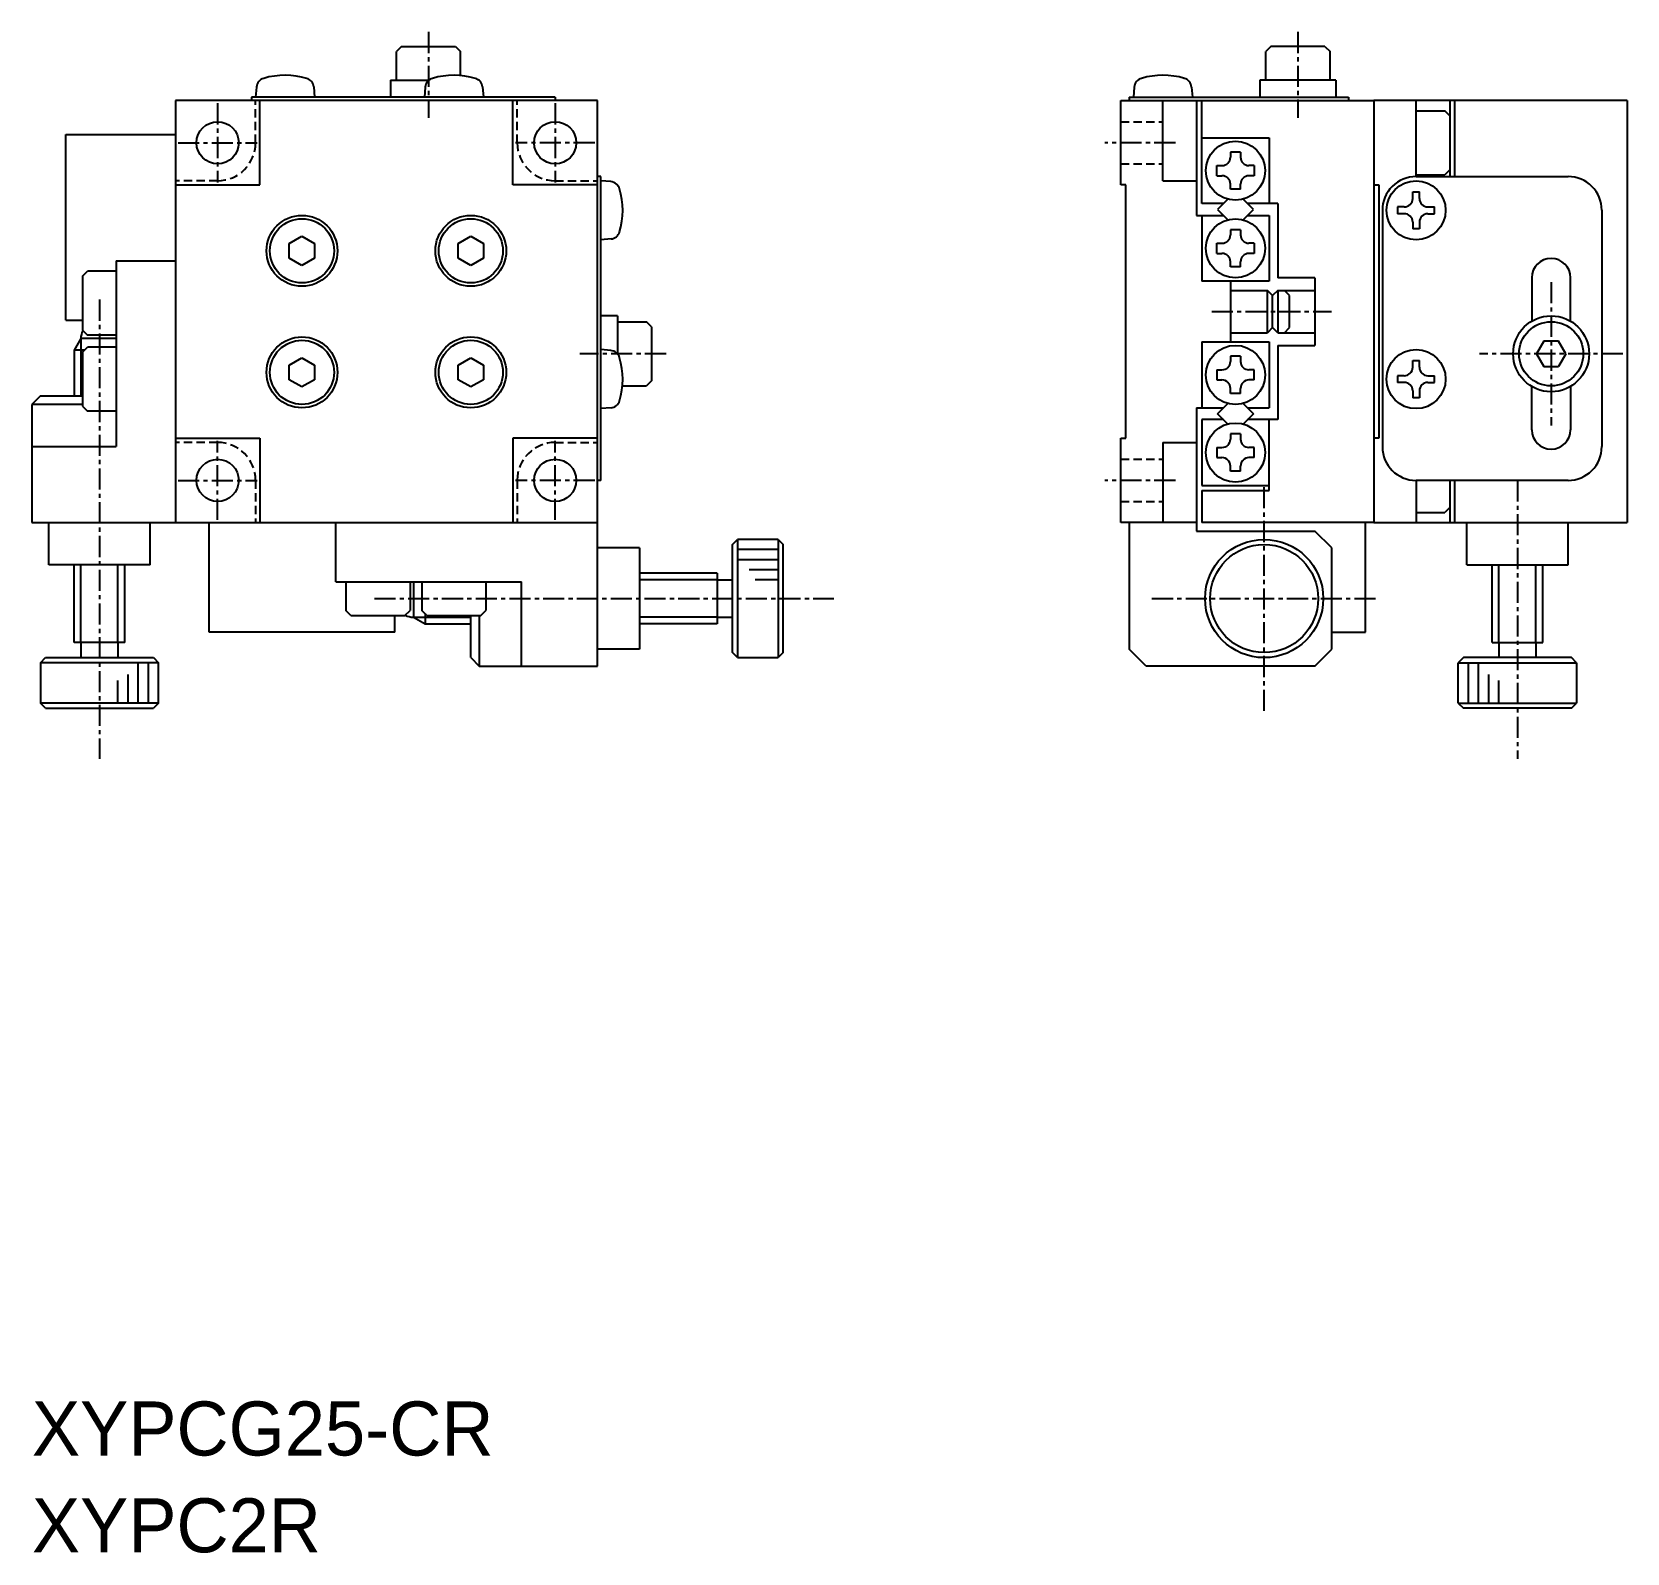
# Model space of a CAD drawing. Extents: x 1558 to 1759, y 134 to 274.
# Drawn here: x 1557.6 to 1652.1, y 134.7 to 224.8 of the extents above; entities that cross this region are included whole.
import ezdxf

# ---------------------------------------------------------------- set-up
doc = ezdxf.new("R2010")
doc.units = 0
doc.linetypes.add('CENTER', pattern=[2, 1.25, -0.25, 0.25, -0.25])
doc.linetypes.add('DASHED', pattern=[0.75, 0.5, -0.25])
doc.layers.get('0').update_dxf_attribs({"linetype": 'CONTINUOUS'})
doc.layers.add('CENTER', color=1, linetype='CENTER')

msp = doc.modelspace()

# ---------------------------------------------------------------- linework, layer by layer
at = {"color": 7, "linetype": 'CONTINUOUS'}
for p, q in [((1579.482, 223.953), (1579.182, 223.653)), ((1579.182, 221.953), (1579.182, 223.653)), ((1579.482, 223.953), (1582.682, 223.953)), ((1582.682, 223.953), (1582.982, 223.653)), ((1582.982, 222.235), (1582.982, 223.653)), ((1630.983, 223.953), (1630.683, 223.653)), ((1630.683, 221.953), (1630.683, 223.653)), ((1634.183, 223.953), (1630.983, 223.953)), ((1634.183, 223.953), (1634.483, 223.653)), ((1634.483, 221.953), (1634.483, 223.653)), ((1570.885, 221.547), (1570.833, 220.953)), ((1574.28, 221.561), (1574.333, 220.953)), ((1578.833, 221.953), (1578.833, 220.953)), ((1578.833, 221.953), (1581.095, 221.953)), ((1580.885, 221.547), (1580.833, 220.953)), ((1584.28, 221.561), (1584.333, 220.953)), ((1622.885, 221.546), (1622.833, 220.953)), ((1626.282, 221.546), (1626.333, 220.953)), ((1634.833, 221.953), (1630.333, 221.953)), ((1630.333, 221.953), (1630.333, 220.953)), ((1634.833, 221.953), (1634.833, 220.953)), ((1591.083, 220.753), (1566.083, 220.753)), ((1566.083, 220.753), (1566.083, 195.753)), ((1570.583, 220.953), (1570.583, 220.753)), ((1588.583, 220.953), (1570.583, 220.953)), ((1571.083, 215.753), (1571.083, 220.753)), ((1586.083, 215.753), (1586.083, 220.753)), ((1588.583, 220.953), (1588.583, 220.753)), ((1591.083, 187.253), (1591.083, 220.753)), ((1622.083, 220.753), (1637.083, 220.753)), ((1622.083, 215.753), (1622.083, 220.753)), ((1622.583, 220.953), (1622.583, 220.753)), ((1622.583, 220.953), (1635.583, 220.953)), ((1624.583, 216.003), (1624.583, 220.753)), ((1626.583, 220.753), (1626.583, 213.953)), ((1626.883, 214.653), (1626.883, 220.753)), ((1635.583, 220.953), (1635.583, 220.753)), ((1637.083, 220.753), (1637.083, 215.753)), ((1652.083, 220.753), (1637.083, 220.753)), ((1637.083, 220.753), (1637.083, 195.753)), ((1639.583, 216.253), (1639.583, 220.753)), ((1641.583, 220.753), (1641.583, 216.253)), ((1641.883, 216.253), (1641.883, 220.753)), ((1652.083, 220.753), (1652.083, 195.753)), ((1639.583, 220.153), (1641.283, 220.153)), ((1641.583, 219.853), (1641.283, 220.153)), ((1559.583, 207.753), (1559.583, 218.753)), ((1559.583, 218.753), (1566.083, 218.753)), ((1626.883, 218.553), (1630.883, 218.553)), ((1630.883, 218.553), (1630.883, 214.653)), ((1629.183, 217.703), (1628.583, 217.703)), ((1628.583, 217.703), (1628.583, 217.403)), ((1629.183, 217.703), (1629.183, 217.403)), ((1627.783, 216.903), (1628.083, 216.903)), ((1627.783, 216.303), (1627.783, 216.903)), ((1629.983, 216.903), (1629.683, 216.903)), ((1629.983, 216.903), (1629.983, 216.303)), ((1641.583, 216.653), (1641.283, 216.353)), ((1566.083, 215.753), (1571.083, 215.753)), ((1591.083, 215.753), (1586.083, 215.753)), ((1591.283, 216.253), (1591.083, 216.253)), ((1591.283, 198.253), (1591.283, 216.253)), ((1591.877, 215.951), (1591.283, 216.003)), ((1622.383, 215.753), (1622.083, 215.753)), ((1622.383, 200.753), (1622.383, 215.753)), ((1624.583, 216.003), (1626.583, 216.003)), ((1627.783, 216.303), (1628.083, 216.303)), ((1628.583, 215.503), (1628.583, 215.803)), ((1629.183, 215.503), (1628.583, 215.503)), ((1629.183, 215.503), (1629.183, 215.803)), ((1629.983, 216.303), (1629.683, 216.303)), ((1637.083, 215.753), (1637.383, 215.753)), ((1637.383, 215.753), (1637.383, 200.753)), ((1639.583, 216.353), (1641.283, 216.353)), ((1639.583, 216.253), (1648.583, 216.253)), ((1628.172, 214.653), (1626.883, 214.653)), ((1628.431, 214.912), (1627.822, 214.303)), ((1629.943, 214.303), (1629.334, 214.912)), ((1631.383, 214.653), (1629.593, 214.653)), ((1631.383, 214.653), (1631.383, 210.253)), ((1639.383, 214.954), (1639.382, 215.354)), ((1639.382, 215.354), (1639.783, 215.354)), ((1639.783, 214.954), (1639.783, 215.354)), ((1626.583, 213.953), (1628.172, 213.953)), ((1626.883, 213.953), (1626.883, 210.053)), ((1627.822, 214.303), (1628.431, 213.694)), ((1629.334, 213.694), (1629.943, 214.303)), ((1629.593, 213.953), (1630.883, 213.953)), ((1630.883, 213.953), (1630.883, 210.053)), ((1637.583, 214.253), (1637.583, 200.234)), ((1638.482, 214.454), (1638.482, 214.053)), ((1638.882, 214.454), (1638.482, 214.454)), ((1638.882, 214.054), (1638.483, 214.053)), ((1640.283, 214.453), (1640.682, 214.454)), ((1640.283, 214.053), (1640.683, 214.053)), ((1640.683, 214.053), (1640.683, 214.454)), ((1650.583, 214.253), (1650.583, 200.253)), ((1572.833, 212.286), (1573.583, 212.719)), ((1573.583, 212.719), (1574.333, 212.286)), ((1582.833, 212.286), (1583.583, 212.719)), ((1583.583, 212.719), (1584.333, 212.286)), ((1629.183, 213.103), (1628.583, 213.103)), ((1628.583, 213.103), (1628.583, 212.803)), ((1629.183, 213.103), (1629.183, 212.803)), ((1639.382, 213.553), (1639.382, 213.153)), ((1639.783, 213.153), (1639.382, 213.153)), ((1639.782, 213.553), (1639.783, 213.153)), ((1572.833, 211.42), (1572.833, 212.286)), ((1574.333, 212.286), (1574.333, 211.42)), ((1582.833, 211.42), (1582.833, 212.286)), ((1584.333, 212.286), (1584.333, 211.42)), ((1591.89, 212.556), (1591.283, 212.503)), ((1627.783, 212.303), (1628.083, 212.303)), ((1627.783, 211.703), (1627.783, 212.303)), ((1627.783, 211.703), (1628.083, 211.703)), ((1629.983, 212.303), (1629.683, 212.303)), ((1629.983, 211.703), (1629.683, 211.703)), ((1629.983, 212.303), (1629.983, 211.703)), ((1562.583, 211.253), (1562.583, 200.253)), ((1562.583, 211.253), (1566.083, 211.253)), ((1573.583, 210.987), (1572.833, 211.42)), ((1574.333, 211.42), (1573.583, 210.987)), ((1583.583, 210.987), (1582.833, 211.42)), ((1584.333, 211.42), (1583.583, 210.987)), ((1628.583, 210.903), (1628.583, 211.203)), ((1629.183, 210.903), (1628.583, 210.903)), ((1629.183, 210.903), (1629.183, 211.203)), ((1560.583, 210.353), (1560.883, 210.653)), ((1560.583, 210.353), (1560.583, 207.153)), ((1562.583, 210.653), (1560.883, 210.653)), ((1630.883, 210.053), (1626.883, 210.053)), ((1628.583, 210.053), (1628.583, 206.453)), ((1633.583, 210.253), (1631.383, 210.253)), ((1633.583, 210.253), (1633.583, 206.253)), ((1646.433, 210.253), (1646.433, 207.687)), ((1648.733, 207.687), (1648.733, 210.253)), ((1628.583, 209.503), (1630.783, 209.503)), ((1630.783, 207.003), (1630.783, 209.503)), ((1631.083, 209.203), (1630.783, 209.503)), ((1631.383, 209.503), (1631.083, 209.203)), ((1631.083, 207.303), (1631.083, 209.203)), ((1631.383, 209.503), (1631.383, 207.003)), ((1631.383, 209.503), (1633.583, 209.503)), ((1632.083, 209.203), (1631.783, 209.503)), ((1632.083, 207.303), (1632.083, 209.203)), ((1592.283, 208.003), (1591.283, 208.003)), ((1592.283, 208.003), (1592.283, 205.741)), ((1559.583, 207.753), (1560.583, 207.753)), ((1560.583, 207.153), (1560.883, 206.853)), ((1592.283, 207.654), (1593.983, 207.654)), ((1594.283, 207.354), (1593.983, 207.654)), ((1594.283, 207.354), (1594.283, 204.154)), ((1628.583, 207.003), (1630.783, 207.003)), ((1631.083, 207.303), (1630.783, 207.003)), ((1631.383, 207.003), (1631.083, 207.303)), ((1631.383, 207.003), (1633.583, 207.003)), ((1631.783, 207.003), (1632.083, 207.303)), ((1560.483, 206.653), (1560.083, 205.96)), ((1562.583, 206.653), (1560.483, 206.653)), ((1560.583, 205.853), (1560.883, 206.153)), ((1562.583, 206.853), (1560.883, 206.853)), ((1562.583, 206.153), (1560.883, 206.153)), ((1626.883, 206.453), (1626.883, 202.553)), ((1626.883, 206.453), (1630.883, 206.453)), ((1630.883, 206.453), (1630.883, 202.553)), ((1631.383, 206.253), (1631.383, 201.853)), ((1631.383, 206.253), (1633.583, 206.253)), ((1647.15, 206.503), (1646.717, 205.753)), ((1648.016, 206.503), (1647.15, 206.503)), ((1648.449, 205.753), (1648.016, 206.503)), ((1560.69, 205.96), (1560.083, 205.96)), ((1560.083, 205.96), (1560.083, 203.253)), ((1560.583, 205.853), (1560.583, 202.653)), ((1572.833, 205.086), (1573.583, 205.519)), ((1572.833, 204.22), (1572.833, 205.086)), ((1573.583, 205.519), (1574.333, 205.086)), ((1574.333, 205.086), (1574.333, 204.22)), ((1582.833, 205.086), (1583.583, 205.519)), ((1582.833, 204.22), (1582.833, 205.086)), ((1583.583, 205.519), (1584.333, 205.086)), ((1584.333, 205.086), (1584.333, 204.22)), ((1591.877, 205.951), (1591.283, 206.003)), ((1629.183, 205.603), (1628.583, 205.603)), ((1628.583, 205.603), (1628.583, 205.303)), ((1629.183, 205.603), (1629.183, 205.303)), ((1639.383, 204.954), (1639.382, 205.354)), ((1639.382, 205.354), (1639.783, 205.354)), ((1639.783, 204.954), (1639.783, 205.354)), ((1646.717, 205.753), (1647.15, 205.003)), ((1648.449, 205.753), (1648.016, 205.003)), ((1573.583, 203.787), (1572.833, 204.22)), ((1574.333, 204.22), (1573.583, 203.787)), ((1583.583, 203.787), (1582.833, 204.22)), ((1584.333, 204.22), (1583.583, 203.787)), ((1594.283, 204.154), (1593.983, 203.854)), ((1627.783, 204.803), (1628.083, 204.803)), ((1627.783, 204.803), (1627.783, 204.203)), ((1627.783, 204.203), (1628.083, 204.203)), ((1629.983, 204.803), (1629.683, 204.803)), ((1629.983, 204.203), (1629.683, 204.203)), ((1629.983, 204.203), (1629.983, 204.803)), ((1638.482, 204.454), (1638.482, 204.053)), ((1638.882, 204.454), (1638.482, 204.454)), ((1640.283, 204.453), (1640.682, 204.454)), ((1640.683, 204.053), (1640.683, 204.454)), ((1647.15, 205.003), (1648.016, 205.003)), ((1558.083, 203.253), (1557.583, 202.753)), ((1558.083, 203.253), (1560.583, 203.253)), ((1592.565, 203.854), (1593.983, 203.854)), ((1628.583, 203.403), (1628.583, 203.703)), ((1629.183, 203.403), (1628.583, 203.403)), ((1629.183, 203.403), (1629.183, 203.703)), ((1638.882, 204.054), (1638.483, 204.053)), ((1639.382, 203.553), (1639.382, 203.153)), ((1639.782, 203.553), (1639.783, 203.153)), ((1640.283, 204.053), (1640.683, 204.053)), ((1646.433, 201.253), (1646.433, 203.819)), ((1648.733, 203.819), (1648.733, 201.253)), ((1557.583, 202.753), (1557.583, 200.253)), ((1560.583, 202.653), (1560.883, 202.353)), ((1562.583, 202.353), (1560.883, 202.353)), ((1591.89, 202.556), (1591.283, 202.503)), ((1626.583, 202.553), (1628.172, 202.553)), ((1626.583, 202.553), (1626.583, 195.253)), ((1627.822, 202.203), (1628.431, 202.812)), ((1629.334, 202.812), (1629.943, 202.203)), ((1629.593, 202.553), (1630.883, 202.553)), ((1639.783, 203.153), (1639.382, 203.153)), ((1628.172, 201.853), (1626.883, 201.853)), ((1626.883, 201.853), (1626.883, 197.953)), ((1628.431, 201.594), (1627.822, 202.203)), ((1629.943, 202.203), (1629.334, 201.594)), ((1631.383, 201.853), (1629.593, 201.853)), ((1630.883, 197.653), (1630.883, 201.853)), ((1566.083, 200.753), (1571.083, 200.753)), ((1571.083, 200.753), (1571.083, 195.753)), ((1591.083, 200.753), (1586.083, 200.753)), ((1586.083, 200.753), (1586.083, 195.753)), ((1622.083, 200.753), (1622.383, 200.753)), ((1622.083, 195.753), (1622.083, 200.753)), ((1624.583, 200.503), (1626.583, 200.503)), ((1624.583, 200.503), (1624.583, 195.753)), ((1629.183, 201.003), (1628.583, 201.003)), ((1628.583, 201.003), (1628.583, 200.703)), ((1629.183, 201.003), (1629.183, 200.703)), ((1637.083, 200.753), (1637.083, 195.753)), ((1637.383, 200.753), (1637.083, 200.753)), ((1557.583, 200.253), (1562.583, 200.253)), ((1557.583, 200.253), (1557.583, 195.753)), ((1627.783, 200.203), (1628.083, 200.203)), ((1627.783, 200.203), (1627.783, 199.603)), ((1627.783, 199.603), (1628.083, 199.603)), ((1629.983, 200.203), (1629.683, 200.203)), ((1629.983, 199.603), (1629.683, 199.603)), ((1629.983, 199.603), (1629.983, 200.203)), ((1628.583, 198.803), (1628.583, 199.103)), ((1629.183, 198.803), (1628.583, 198.803)), ((1629.183, 198.803), (1629.183, 199.103)), ((1591.283, 198.253), (1591.083, 198.253)), ((1626.883, 197.953), (1630.883, 197.953)), ((1626.883, 197.653), (1630.883, 197.653)), ((1626.883, 197.653), (1626.883, 195.753)), ((1648.583, 198.253), (1639.583, 198.253)), ((1639.583, 198.253), (1639.583, 195.753)), ((1641.583, 198.253), (1641.583, 195.753)), ((1641.883, 195.753), (1641.883, 198.253)), ((1641.583, 196.653), (1641.283, 196.353)), ((1557.583, 195.753), (1566.083, 195.753)), ((1558.583, 193.253), (1558.583, 195.753)), ((1564.583, 193.253), (1564.583, 195.753)), ((1566.083, 195.753), (1591.083, 195.753)), ((1568.083, 189.253), (1568.083, 195.753)), ((1575.583, 192.253), (1575.583, 195.753)), ((1626.583, 195.753), (1622.083, 195.753)), ((1622.583, 195.753), (1622.583, 188.253)), ((1637.083, 195.753), (1626.883, 195.753)), ((1636.583, 189.253), (1636.583, 195.753)), ((1637.083, 195.753), (1652.083, 195.753)), ((1639.583, 196.353), (1641.283, 196.353)), ((1642.583, 193.253), (1642.583, 195.753)), ((1648.583, 193.253), (1648.583, 195.753)), ((1599.083, 194.453), (1599.383, 194.753)), ((1601.783, 194.753), (1599.383, 194.753)), ((1601.783, 194.753), (1602.083, 194.453)), ((1626.583, 195.253), (1633.583, 195.253)), ((1634.583, 194.253), (1633.583, 195.253)), ((1593.583, 194.253), (1591.083, 194.253)), ((1593.583, 194.253), (1593.583, 188.253)), ((1599.083, 188.053), (1599.083, 194.453)), ((1602.083, 188.053), (1602.083, 194.453)), ((1634.583, 188.253), (1634.583, 194.253)), ((1564.583, 193.253), (1558.583, 193.253)), ((1560.083, 188.653), (1560.083, 193.253)), ((1563.083, 188.653), (1563.083, 193.253)), ((1642.583, 193.253), (1648.583, 193.253)), ((1644.083, 188.653), (1644.083, 193.253)), ((1647.083, 188.653), (1647.083, 193.253)), ((1575.583, 192.253), (1586.583, 192.253)), ((1576.183, 192.253), (1576.183, 190.553)), ((1579.983, 192.253), (1579.983, 190.553)), ((1580.183, 192.253), (1580.183, 190.153)), ((1580.683, 192.253), (1580.683, 190.553)), ((1584.483, 192.253), (1584.483, 190.553)), ((1586.583, 187.253), (1586.583, 192.253)), ((1598.183, 192.753), (1593.583, 192.753)), ((1598.183, 192.753), (1598.183, 189.753)), ((1598.183, 192.353), (1599.083, 192.353)), ((1576.483, 190.253), (1576.183, 190.553)), ((1576.483, 190.253), (1579.683, 190.253)), ((1579.083, 189.253), (1579.083, 190.253)), ((1579.683, 190.253), (1579.983, 190.553)), ((1580.183, 190.153), (1580.876, 189.753)), ((1580.983, 190.253), (1580.683, 190.553)), ((1580.876, 190.36), (1580.876, 189.753)), ((1580.983, 190.253), (1584.183, 190.253)), ((1583.583, 187.753), (1583.583, 190.253)), ((1584.183, 190.253), (1584.483, 190.553)), ((1598.183, 190.153), (1599.083, 190.153)), ((1579.083, 189.253), (1568.083, 189.253)), ((1580.876, 189.753), (1583.583, 189.753)), ((1598.183, 189.753), (1593.583, 189.753)), ((1634.583, 189.253), (1636.583, 189.253)), ((1563.083, 188.653), (1560.083, 188.653)), ((1560.483, 188.653), (1560.483, 187.753)), ((1562.683, 188.653), (1562.683, 187.753)), ((1593.583, 188.253), (1591.083, 188.253)), ((1623.583, 187.253), (1622.583, 188.253)), ((1633.583, 187.253), (1634.583, 188.253)), ((1644.083, 188.653), (1647.083, 188.653)), ((1644.483, 188.653), (1644.483, 187.753)), ((1646.683, 188.653), (1646.683, 187.753)), ((1558.083, 187.453), (1558.383, 187.753)), ((1558.083, 187.453), (1558.083, 185.053)), ((1558.383, 187.753), (1564.783, 187.753)), ((1564.783, 187.753), (1565.083, 187.453)), ((1565.083, 185.053), (1565.083, 187.453)), ((1583.583, 187.753), (1584.083, 187.253)), ((1584.083, 187.253), (1586.583, 187.253)), ((1586.583, 187.253), (1591.083, 187.253)), ((1599.383, 187.753), (1599.083, 188.053)), ((1599.383, 187.753), (1601.783, 187.753)), ((1602.083, 188.053), (1601.783, 187.753)), ((1633.583, 187.253), (1623.583, 187.253)), ((1642.383, 187.753), (1642.083, 187.453)), ((1642.083, 185.053), (1642.083, 187.453)), ((1648.783, 187.753), (1642.383, 187.753)), ((1649.083, 187.453), (1648.783, 187.753)), ((1649.083, 187.453), (1649.083, 185.053)), ((1558.383, 184.753), (1558.083, 185.053)), ((1558.383, 184.753), (1564.783, 184.753)), ((1565.083, 185.053), (1564.783, 184.753)), ((1642.083, 185.053), (1642.383, 184.753)), ((1648.783, 184.753), (1642.383, 184.753)), ((1648.783, 184.753), (1649.083, 185.053))]:
    msp.add_line(p, q, dxfattribs=at)
at = {"color": 3, "linetype": 'DASHED'}
for p, q in [((1570.833, 218.253), (1570.833, 220.753)), ((1586.333, 218.253), (1586.333, 220.753)), ((1622.083, 219.503), (1624.583, 219.503)), ((1622.083, 217.003), (1624.583, 217.003)), ((1568.583, 216.003), (1566.083, 216.003)), ((1588.583, 216.003), (1591.083, 216.003)), ((1568.583, 200.503), (1566.083, 200.503)), ((1588.583, 200.503), (1591.083, 200.503)), ((1622.083, 199.503), (1624.583, 199.503)), ((1570.833, 198.253), (1570.833, 195.753)), ((1586.333, 198.253), (1586.333, 195.753)), ((1622.083, 197.003), (1624.583, 197.003))]:
    msp.add_line(p, q, dxfattribs=at)
at = {"color": 3, "linetype": 'CONTINUOUS'}
for p, q in [((1560.483, 206.653), (1560.483, 203.253)), ((1560.583, 202.753), (1557.583, 202.753)), ((1599.383, 194.753), (1599.383, 187.753)), ((1601.783, 194.753), (1601.783, 187.753)), ((1601.783, 194.153), (1599.383, 194.153)), ((1560.483, 188.653), (1560.483, 193.253)), ((1562.683, 188.653), (1562.683, 193.253)), ((1601.783, 193.553), (1599.383, 193.553)), ((1601.783, 192.953), (1600.083, 192.953)), ((1644.483, 188.653), (1644.483, 193.253)), ((1646.683, 188.653), (1646.683, 193.253)), ((1598.183, 192.353), (1593.583, 192.353)), ((1601.783, 192.353), (1600.433, 192.353)), ((1580.183, 190.153), (1583.583, 190.153)), ((1584.083, 190.253), (1584.083, 187.253)), ((1598.183, 190.153), (1593.583, 190.153)), ((1565.083, 187.453), (1558.083, 187.453)), ((1563.883, 185.053), (1563.883, 187.453)), ((1564.483, 185.053), (1564.483, 187.453)), ((1642.083, 187.453), (1649.083, 187.453)), ((1642.683, 185.053), (1642.683, 187.453)), ((1643.283, 185.053), (1643.283, 187.453)), ((1562.683, 185.053), (1562.683, 186.403)), ((1563.283, 185.053), (1563.283, 186.753)), ((1643.883, 185.053), (1643.883, 186.753)), ((1644.483, 185.053), (1644.483, 186.403)), ((1565.083, 185.053), (1558.083, 185.053)), ((1642.083, 185.053), (1649.083, 185.053))]:
    msp.add_line(p, q, dxfattribs=at)
at = {"color": 7, "linetype": 'CONTINUOUS'}
for centre, radius in [((1568.583, 218.253), 1.25), ((1588.583, 218.253), 1.25), ((1628.883, 216.603), 1.75), ((1639.583, 214.253), 1.75), ((1573.583, 211.853), 2.1), ((1573.583, 211.853), 1.9), ((1583.583, 211.853), 2.1), ((1583.583, 211.853), 1.9), ((1628.883, 212.003), 1.75), ((1647.583, 205.753), 2.25), ((1647.583, 205.753), 1.9), ((1573.583, 204.653), 2.1), ((1573.583, 204.653), 1.9), ((1583.583, 204.653), 2.1), ((1583.583, 204.653), 1.9), ((1628.883, 204.503), 1.75), ((1639.583, 204.253), 1.75), ((1628.883, 199.903), 1.75), ((1568.583, 198.253), 1.25), ((1588.583, 198.253), 1.25), ((1630.583, 191.253), 3.5), ((1630.583, 191.253), 3.2)]:
    msp.add_circle(centre, radius, dxfattribs=at)
for centre, radius, start, end in [((1572.583, 217.753), 4.5, 73.41272, 106.38769), ((1582.583, 217.753), 4.5, 73.41272, 106.38769), ((1624.584, 217.753), 4.5, 73.607, 106.393), ((1571.483, 221.495), 0.6, 106.38769, 175), ((1573.702, 221.51), 0.58, 5, 73.41272), ((1581.483, 221.495), 0.6, 106.38769, 175), ((1583.702, 221.51), 0.58, 5, 73.41272), ((1623.483, 221.494), 0.6, 106.352, 175.03), ((1625.684, 221.494), 0.6, 4.97, 73.648), ((1628.083, 217.403), 0.5, 270, 0), ((1629.683, 217.403), 0.5, 180, 270), ((1591.824, 215.354), 0.6, 16.38769, 85), ((1588.083, 214.253), 4.5, 343.41272, 16.38769), ((1628.083, 215.803), 0.5, 0, 90), ((1629.683, 215.803), 0.5, 90, 180), ((1639.583, 214.253), 2, 90, 180.00048), ((1648.583, 214.253), 2, 0, 90), ((1638.883, 214.954), 0.5, 270, 0), ((1640.283, 214.953), 0.5, 180, 270), ((1638.882, 213.554), 0.5, 0, 90), ((1640.282, 213.553), 0.5, 90, 180), ((1591.84, 213.134), 0.58, 275, 343.41272), ((1628.083, 212.803), 0.5, 270, 0), ((1629.683, 212.803), 0.5, 180, 270), ((1628.083, 211.203), 0.5, 0, 90), ((1629.683, 211.203), 0.5, 90, 180), ((1647.583, 210.253), 1.15, 0, 180), ((1561.583, 206.653), 1.1, 153.74831, 180), ((1591.824, 205.354), 0.6, 16.38769, 85), ((1588.083, 204.253), 4.5, 343.41272, 16.38769), ((1628.083, 205.303), 0.5, 270, 0), ((1629.683, 205.303), 0.5, 180, 270), ((1628.083, 203.703), 0.5, 0, 90), ((1629.683, 203.703), 0.5, 90, 180), ((1638.883, 204.954), 0.5, 270, 0), ((1640.283, 204.953), 0.5, 180, 270), ((1638.882, 203.554), 0.5, 0, 90), ((1640.282, 203.553), 0.5, 90, 180), ((1591.84, 203.134), 0.58, 275, 343.41272), ((1628.083, 200.703), 0.5, 270, 0), ((1629.683, 200.703), 0.5, 180, 270), ((1647.583, 201.253), 1.15, 180, 0), ((1628.083, 199.103), 0.5, 0, 90), ((1629.683, 199.103), 0.5, 90, 180), ((1639.583, 200.253), 2, 180, 270), ((1648.583, 200.253), 2, 270, 0), ((1580.183, 191.253), 1.1, 243.74831, 270)]:
    msp.add_arc(centre, radius, start, end, dxfattribs=at)
at = {"color": 3, "linetype": 'DASHED'}
for centre, start, end in [((1568.583, 218.253), 270, 0), ((1588.583, 218.253), 180, 270), ((1568.583, 198.253), 0, 90), ((1588.583, 198.253), 90, 180)]:
    msp.add_arc(centre, 2.25, start, end, dxfattribs=at)
at = {"layer": 'CENTER', "color": 1, "linetype": 'CENTER'}
for p, q in [((1581.082, 224.821), (1581.082, 219.722)), ((1632.583, 224.821), (1632.583, 219.722)), ((1568.583, 220.596), (1568.583, 215.91)), ((1588.583, 220.596), (1588.583, 215.91)), ((1566.24, 218.253), (1570.926, 218.253)), ((1590.926, 218.253), (1586.24, 218.253)), ((1625.324, 218.253), (1621.153, 218.253)), ((1647.583, 210.003), (1647.583, 201.503)), ((1561.583, 208.962), (1561.583, 181.753)), ((1627.477, 208.253), (1634.566, 208.253)), ((1595.151, 205.754), (1590.052, 205.754)), ((1651.833, 205.753), (1643.333, 205.753)), ((1568.583, 195.91), (1568.583, 200.596)), ((1588.583, 195.91), (1588.583, 200.596)), ((1566.24, 198.253), (1570.926, 198.253)), ((1590.926, 198.253), (1586.24, 198.253)), ((1625.324, 198.253), (1621.153, 198.253)), ((1630.583, 184.603), (1630.583, 197.903)), ((1645.583, 198.253), (1645.583, 181.753)), ((1577.874, 191.253), (1605.083, 191.253)), ((1623.933, 191.253), (1637.233, 191.253))]:
    msp.add_line(p, q, dxfattribs=at)

# ---------------------------------------------------------------- texts
at = {"color": 7, "linetype": 'CONTINUOUS'}
for s, p in [('XYPCG25-CR', (1557.583, 140.489)), ('XYPC2R', (1557.583, 134.753))]:
    msp.add_text(s, height=3.2, dxfattribs=at).set_placement(p)

doc.saveas('drawing.dxf')
